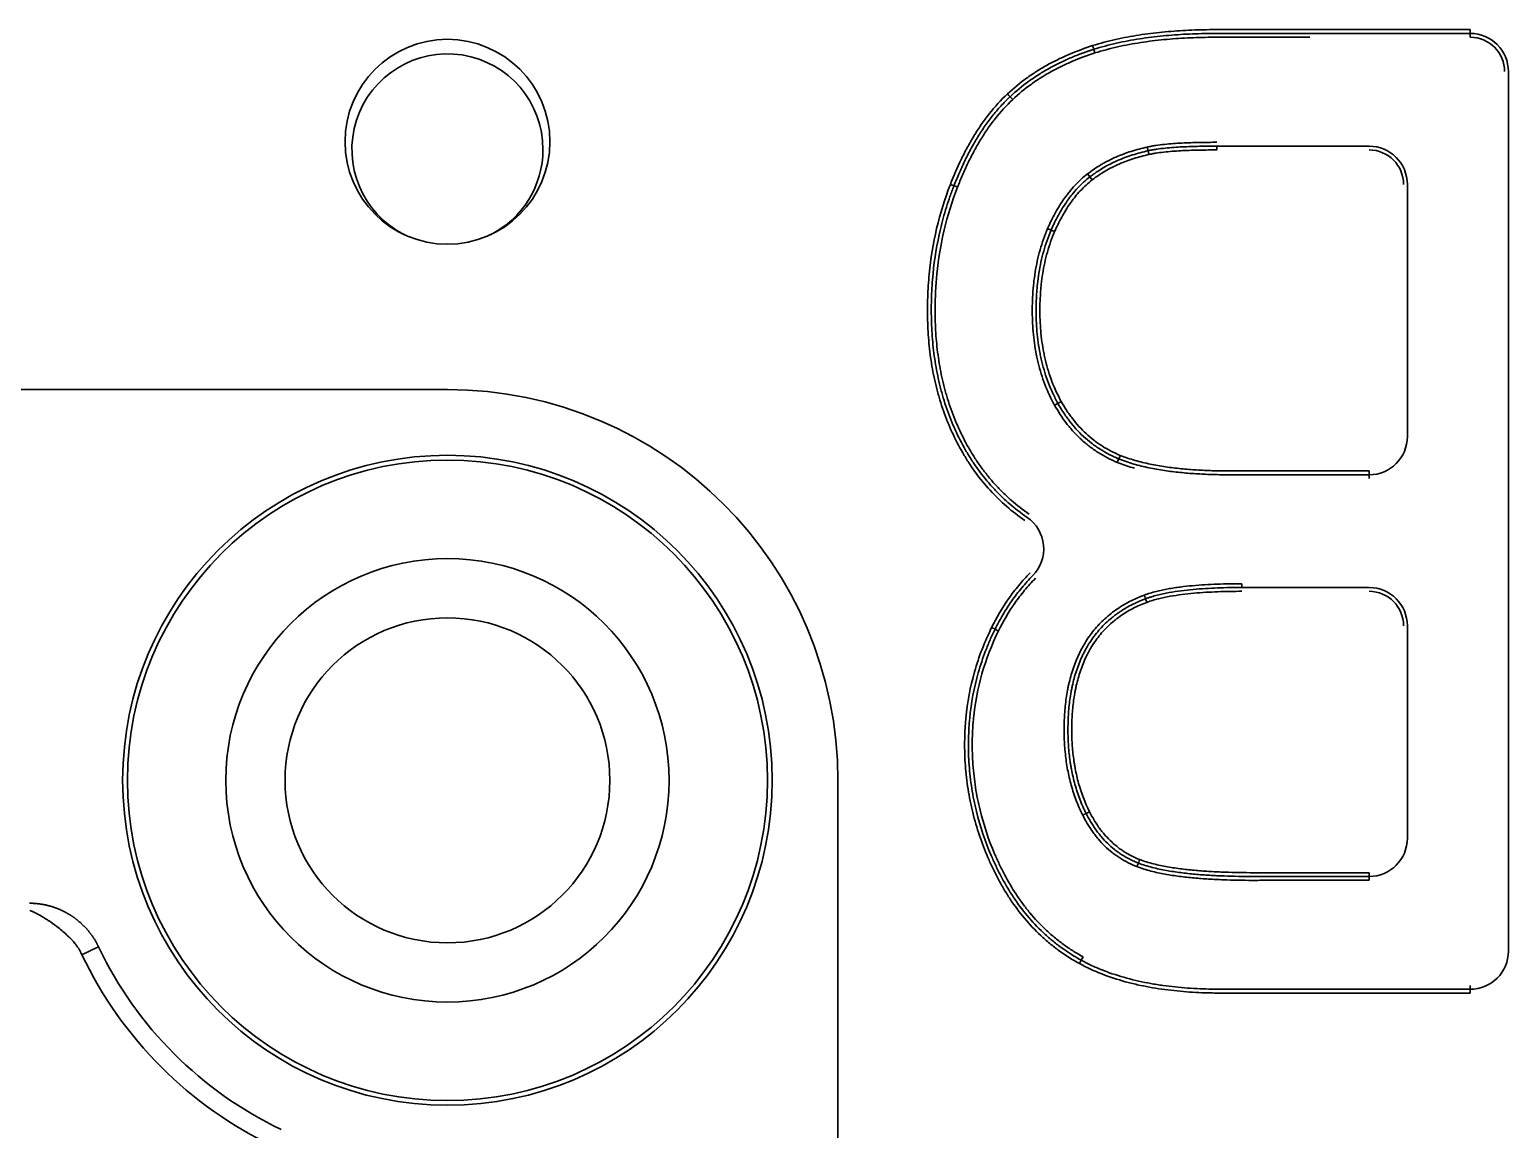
# Model space of a CAD drawing. Header units: inches. Extents: x 90 to 4161, y -506 to 3104.
# Drawn here: x 2273.96 to 2312.66, y 2315.67 to 2344.43 of the extents above; entities that cross this region are included whole.
import ezdxf

# ---------------------------------------------------------------- set-up
doc = ezdxf.new("R2010")
doc.units = ezdxf.units.IN
doc.layers.add('1', color=7, linetype='Continuous', true_color=0xffffff)

msp = doc.modelspace()

# ---------------------------------------------------------------- linework, layer by layer
at = {"layer": '1', "color": 7, "linetype": 'Continuous', "lineweight": 35}
for p, q in [((2311.656, 2344.331), (2311.656, 2344.431)), ((2311.656, 2344.231), (2311.656, 2344.331)), ((2301.835, 2343.82), (2301.804, 2343.916)), ((2312.656, 2320.331), (2312.656, 2343.331)), ((2303.249, 2341.164), (2303.227, 2341.261)), ((2305.028, 2341.283), (2305.028, 2341.383)), ((2305.028, 2341.383), (2309.011, 2341.383)), ((2301.702, 2340.577), (2301.64, 2340.656)), ((2298.146, 2340.347), (2298.053, 2340.383)), ((2301.702, 2340.577), (2301.763, 2340.498)), ((2310.011, 2340.383), (2310.011, 2333.787)), ((2300.689, 2339.189), (2300.597, 2339.229)), ((2300.689, 2339.189), (2300.78, 2339.149)), ((2284.891, 2335.015), (2270.891, 2335.015)), ((2300.868, 2334.655), (2300.955, 2334.703)), ((2302.421, 2333.111), (2302.459, 2333.203)), ((2309.011, 2332.787), (2309.011, 2332.887)), ((2309.011, 2332.687), (2309.011, 2332.787)), ((2305.682, 2329.839), (2305.682, 2329.939)), ((2305.682, 2329.839), (2309.011, 2329.839)), ((2303.16, 2329.545), (2303.195, 2329.451)), ((2299.22, 2328.745), (2299.131, 2328.789)), ((2310.011, 2328.839), (2310.011, 2323.28)), ((2295.108, 2310.797), (2295.108, 2324.797)), ((2301.605, 2323.93), (2301.694, 2323.974)), ((2302.935, 2322.538), (2302.971, 2322.631)), ((2309.011, 2322.28), (2309.011, 2322.38)), ((2309.011, 2322.18), (2309.011, 2322.28)), ((2301.525, 2320.18), (2301.477, 2320.092)), ((2301.477, 2320.092), (2301.429, 2320.004)), ((2311.656, 2319.431), (2311.656, 2319.331)), ((2311.656, 2319.231), (2311.656, 2319.331))]:
    msp.add_line(p, q, dxfattribs=at)
for centre, radius in [((2284.891, 2341.497), 2.68), ((2284.891, 2324.797), 8.5), ((2284.891, 2324.795), 8.375), ((2284.891, 2324.795), 5.8), ((2284.891, 2324.795), 4.25)]:
    msp.add_circle(centre, radius, dxfattribs=at)
for centre, radius, start, end in [((2311.656, 2343.331), 1, 0, 90), ((2311.656, 2343.331), 0.9, 0, 90), ((2284.891, 2341.297), 2.5, 0, 243.2925), ((2284.891, 2341.297), 2.5, 296.7019, 0), ((2309.011, 2340.383), 1, 0, 90), ((2309.011, 2340.383), 0.9, 0, 90), ((2284.891, 2324.797), 10.217, 0, 90), ((2309.011, 2333.787), 1, 270, 0), ((2299.494, 2330.849), 1, 315.5879, 55.5855), ((2309.011, 2328.839), 1, 0, 90), ((2309.011, 2328.839), 0.9, 0, 90), ((2309.011, 2323.28), 1, 270, 0), ((2284.891, 2324.797), 10.6, 205.5003, 244.4997), ((2284.891, 2324.797), 10.117, 205.5003, 244.4997), ((2311.656, 2320.331), 1, 270, 0)]:
    msp.add_arc(centre, radius, start, end, dxfattribs=at)
for centre, major_axis, ratio, start_param, end_param in [((2301.774, 2344.011), (0.03, -0.0954), 0.004943, 4.712389, 6.283185), ((2299.546, 2342.748), (0.0686, -0.0728), 0.005836, 0, 1.570796), ((2299.683, 2342.602), (0.0682, -0.0732), 0.005836, 1.570796, 3.141593), ((2298.239, 2340.31), (0.0931, -0.0365), 0.002154, 1.570796, 3.141593), ((2300.781, 2334.606), (-0.0872, -0.0489), 0.003959, 3.141593, 4.712389), ((2302.497, 2333.296), (-0.0377, -0.0926), 0.005423, 0, 1.570782), ((2303.125, 2329.638), (-0.0351, 0.0936), 0.002512, 3.141593, 4.712389), ((2299.31, 2328.701), (0.0897, -0.0441), 0.004362, 1.570796, 3.141593), ((2301.515, 2323.884), (-0.0892, -0.0452), 0.004078, 3.141593, 4.712389), ((2303.007, 2322.724), (-0.0364, -0.0931), 0.002929, 4.712393, 6.283185)]:
    msp.add_ellipse(centre, major_axis=major_axis, ratio=ratio, start_param=start_param, end_param=end_param, dxfattribs=at)
for points, knots in [([(2301.774, 2344.011), (2301.974, 2344.074), (2302.175, 2344.127), (2302.58, 2344.218), (2302.783, 2344.256), (2303.19, 2344.319), (2303.394, 2344.344), (2303.803, 2344.385), (2304.008, 2344.4), (2304.42, 2344.421), (2304.626, 2344.428), (2304.884, 2344.431), (2304.936, 2344.431), (2305.039, 2344.431), (2305.091, 2344.431), (2305.246, 2344.431), (2305.763, 2344.431), (2307.934, 2344.431), (2310.002, 2344.431), (2311.656, 2344.431)], [0, 0, 0, 0, 0.0625, 0.0625, 0.125, 0.125, 0.1875, 0.1875, 0.25, 0.25, 0.3125, 0.3125, 0.328125, 0.328125, 0.34375, 0.34375, 0.375, 0.5, 1, 1, 1, 1]), ([(2311.656, 2344.331), (2310.007, 2344.331), (2307.945, 2344.331), (2305.78, 2344.331), (2305.264, 2344.331), (2305.11, 2344.331), (2305.058, 2344.331), (2304.955, 2344.331), (2304.903, 2344.331), (2304.646, 2344.328), (2304.439, 2344.322), (2304.027, 2344.301), (2303.822, 2344.286), (2303.413, 2344.246), (2303.209, 2344.221), (2302.804, 2344.158), (2302.602, 2344.12), (2302.201, 2344.03), (2302.002, 2343.978), (2301.804, 2343.916)], [0, 0, 0, 0, 0.5, 0.625, 0.65625, 0.65625, 0.671875, 0.671875, 0.6875, 0.6875, 0.75, 0.75, 0.8125, 0.8125, 0.875, 0.875, 0.9375, 0.9375, 1, 1, 1, 1]), ([(2307.456, 2344.231), (2307.212, 2344.231), (2306.556, 2344.231), (2305.798, 2344.231), (2305.284, 2344.231), (2305.13, 2344.231), (2305.079, 2344.231), (2304.976, 2344.231), (2304.925, 2344.231), (2304.668, 2344.229), (2304.462, 2344.223), (2304.051, 2344.203), (2303.846, 2344.188), (2303.439, 2344.148), (2303.235, 2344.123), (2302.831, 2344.061), (2302.63, 2344.024), (2302.23, 2343.934), (2302.032, 2343.882), (2301.835, 2343.82)], [0, 0, 0, 0, 0.129346, 0.34701, 0.401426, 0.401426, 0.428634, 0.428634, 0.455842, 0.455842, 0.564673, 0.564673, 0.673505, 0.673505, 0.782337, 0.782337, 0.891168, 0.891168, 1, 1, 1, 1]), ([(2299.546, 2342.748), (2299.703, 2342.896), (2299.869, 2343.033), (2300.129, 2343.221), (2300.263, 2343.312), (2300.4, 2343.396), (2300.493, 2343.451), (2300.54, 2343.478), (2300.681, 2343.556), (2300.776, 2343.606), (2300.922, 2343.677), (2300.97, 2343.7), (2301.069, 2343.744), (2301.118, 2343.766), (2301.366, 2343.871), (2301.568, 2343.945), (2301.774, 2344.011)], [0, 0, 0, 0, 0.25, 0.25, 0.375, 0.4375, 0.4375, 0.5, 0.5, 0.625, 0.625, 0.6875, 0.6875, 0.75, 0.75, 1, 1, 1, 1]), ([(2301.804, 2343.916), (2301.779, 2343.907), (2301.754, 2343.899), (2301.704, 2343.883), (2301.628, 2343.857), (2301.454, 2343.795), (2301.306, 2343.737), (2301.16, 2343.675), (2301.111, 2343.654), (2301.015, 2343.61), (2300.871, 2343.542), (2300.73, 2343.469), (2300.591, 2343.392), (2300.545, 2343.366), (2300.454, 2343.312), (2300.319, 2343.229), (2300.013, 2343.022), (2299.769, 2342.82), (2299.614, 2342.675)], [0, 0, 0, 0, 0.03125, 0.03125, 0.0625, 0.125, 0.25, 0.25, 0.3125, 0.3125, 0.375, 0.5, 0.5, 0.5625, 0.5625, 0.625, 0.75, 1, 1, 1, 1]), ([(2301.835, 2343.82), (2301.636, 2343.757), (2301.441, 2343.685), (2301.201, 2343.584), (2301.154, 2343.563), (2301.059, 2343.52), (2300.918, 2343.454), (2300.779, 2343.382), (2300.597, 2343.281), (2300.508, 2343.228), (2300.332, 2343.117), (2300.246, 2343.059), (2299.995, 2342.877), (2299.835, 2342.745), (2299.683, 2342.602)], [0, 0, 0, 0, 0.25, 0.25, 0.3125, 0.3125, 0.375, 0.5, 0.5, 0.625, 0.625, 0.75, 0.75, 1, 1, 1, 1]), ([(2298.053, 2340.383), (2298.138, 2340.602), (2298.231, 2340.818), (2298.384, 2341.135), (2298.438, 2341.24), (2298.521, 2341.395), (2298.55, 2341.447), (2298.609, 2341.549), (2298.638, 2341.599), (2298.73, 2341.75), (2298.794, 2341.849), (2298.894, 2341.994), (2298.928, 2342.041), (2298.998, 2342.136), (2299.034, 2342.183), (2299.216, 2342.413), (2299.374, 2342.587), (2299.546, 2342.748)], [0, 0, 0, 0, 0.25, 0.25, 0.375, 0.375, 0.4375, 0.4375, 0.5, 0.5, 0.625, 0.625, 0.6875, 0.6875, 0.75, 0.75, 1, 1, 1, 1]), ([(2299.614, 2342.675), (2299.609, 2342.67), (2299.604, 2342.665), (2299.593, 2342.655), (2299.577, 2342.64), (2299.541, 2342.605), (2299.469, 2342.534), (2299.41, 2342.471), (2299.293, 2342.343), (2299.218, 2342.255), (2299.111, 2342.119), (2299.075, 2342.073), (2299.007, 2341.979), (2298.973, 2341.932), (2298.875, 2341.79), (2298.812, 2341.692), (2298.722, 2341.544), (2298.693, 2341.494), (2298.635, 2341.394), (2298.607, 2341.343), (2298.525, 2341.191), (2298.472, 2341.088), (2298.372, 2340.879), (2298.324, 2340.774), (2298.232, 2340.562), (2298.188, 2340.455), (2298.146, 2340.347)], [0, 0, 0, 0, 0.007812, 0.007812, 0.015625, 0.03125, 0.0625, 0.125, 0.125, 0.25, 0.25, 0.3125, 0.3125, 0.375, 0.375, 0.5, 0.5, 0.5625, 0.5625, 0.625, 0.625, 0.75, 0.75, 0.875, 0.875, 1, 1, 1, 1]), ([(2299.683, 2342.602), (2299.516, 2342.446), (2299.364, 2342.278), (2299.188, 2342.055), (2299.153, 2342.009), (2299.085, 2341.918), (2299.052, 2341.871), (2298.956, 2341.731), (2298.894, 2341.635), (2298.806, 2341.489), (2298.777, 2341.44), (2298.72, 2341.341), (2298.693, 2341.291), (2298.612, 2341.141), (2298.56, 2341.04), (2298.461, 2340.835), (2298.414, 2340.731), (2298.324, 2340.522), (2298.281, 2340.417), (2298.239, 2340.31)], [0, 0, 0, 0, 0.25, 0.25, 0.3125, 0.3125, 0.375, 0.375, 0.5, 0.5, 0.5625, 0.5625, 0.625, 0.625, 0.75, 0.75, 0.875, 0.875, 1, 1, 1, 1]), ([(2303.204, 2341.359), (2303.241, 2341.368), (2303.279, 2341.376), (2303.354, 2341.39), (2303.391, 2341.396), (2303.504, 2341.413), (2303.58, 2341.422), (2303.732, 2341.438), (2303.808, 2341.444), (2303.96, 2341.455), (2304.036, 2341.46), (2304.265, 2341.471), (2304.417, 2341.476), (2304.722, 2341.482), (2304.875, 2341.483), (2305.028, 2341.483)], [0, 0, 0, 0, 0.0625, 0.0625, 0.125, 0.125, 0.25, 0.25, 0.375, 0.375, 0.5, 0.5, 0.75, 0.75, 1, 1, 1, 1]), ([(2301.64, 2340.656), (2301.754, 2340.745), (2301.873, 2340.825), (2302.028, 2340.917), (2302.06, 2340.935), (2302.123, 2340.969), (2302.219, 2341.02), (2302.316, 2341.066), (2302.448, 2341.124), (2302.515, 2341.151), (2302.65, 2341.202), (2302.718, 2341.225), (2302.855, 2341.269), (2302.924, 2341.289), (2303.064, 2341.326), (2303.134, 2341.343), (2303.204, 2341.359)], [0, 0, 0, 0, 0.25, 0.25, 0.3125, 0.3125, 0.375, 0.5, 0.5, 0.625, 0.625, 0.75, 0.75, 0.875, 0.875, 1, 1, 1, 1]), ([(2301.702, 2340.577), (2301.716, 2340.588), (2301.73, 2340.599), (2301.758, 2340.62), (2301.8, 2340.651), (2301.9, 2340.722), (2301.989, 2340.778), (2302.11, 2340.849), (2302.172, 2340.883), (2302.297, 2340.947), (2302.361, 2340.976), (2302.489, 2341.033), (2302.555, 2341.059), (2302.686, 2341.108), (2302.753, 2341.131), (2302.953, 2341.195), (2303.089, 2341.231), (2303.227, 2341.261)], [0, 0, 0, 0, 0.03125, 0.03125, 0.0625, 0.125, 0.25, 0.25, 0.375, 0.375, 0.5, 0.5, 0.625, 0.625, 0.75, 0.75, 1, 1, 1, 1]), ([(2303.249, 2341.164), (2303.115, 2341.134), (2302.983, 2341.099), (2302.787, 2341.037), (2302.723, 2341.015), (2302.594, 2340.967), (2302.531, 2340.942), (2302.405, 2340.887), (2302.344, 2340.858), (2302.222, 2340.796), (2302.162, 2340.763), (2301.985, 2340.659), (2301.871, 2340.583), (2301.763, 2340.498)], [0, 0, 0, 0, 0.25, 0.25, 0.375, 0.375, 0.5, 0.5, 0.625, 0.625, 0.75, 0.75, 1, 1, 1, 1]), ([(2303.227, 2341.261), (2303.227, 2341.262), (2303.226, 2341.262), (2303.226, 2341.264), (2303.225, 2341.266), (2303.224, 2341.271), (2303.224, 2341.274), (2303.222, 2341.281), (2303.221, 2341.285), (2303.219, 2341.294), (2303.218, 2341.299), (2303.215, 2341.31), (2303.214, 2341.316), (2303.211, 2341.327), (2303.21, 2341.334), (2303.207, 2341.346), (2303.206, 2341.352), (2303.204, 2341.359)], [0, 0, 0, 0, 0.113036, 0.113036, 0.239746, 0.239746, 0.366455, 0.366455, 0.493164, 0.493164, 0.619873, 0.619873, 0.746582, 0.746582, 0.873291, 0.873291, 1, 1, 1, 1]), ([(2303.227, 2341.261), (2303.263, 2341.27), (2303.3, 2341.278), (2303.374, 2341.292), (2303.411, 2341.298), (2303.523, 2341.315), (2303.598, 2341.324), (2303.748, 2341.339), (2303.823, 2341.345), (2303.973, 2341.356), (2304.049, 2341.36), (2304.274, 2341.371), (2304.425, 2341.376), (2304.726, 2341.382), (2304.877, 2341.383), (2305.028, 2341.383)], [0, 0, 0, 0, 0.0625, 0.0625, 0.125, 0.125, 0.25, 0.25, 0.375, 0.375, 0.5, 0.5, 0.75, 0.75, 1, 1, 1, 1]), ([(2305.028, 2341.283), (2304.879, 2341.283), (2304.73, 2341.282), (2304.432, 2341.276), (2304.284, 2341.272), (2304.061, 2341.261), (2303.986, 2341.257), (2303.838, 2341.246), (2303.764, 2341.24), (2303.616, 2341.225), (2303.542, 2341.216), (2303.432, 2341.2), (2303.395, 2341.194), (2303.322, 2341.18), (2303.285, 2341.173), (2303.249, 2341.164)], [0, 0, 0, 0, 0.25, 0.25, 0.5, 0.5, 0.625, 0.625, 0.75, 0.75, 0.875, 0.875, 0.9375, 0.9375, 1, 1, 1, 1]), ([(2300.597, 2339.229), (2300.657, 2339.366), (2300.722, 2339.5), (2300.83, 2339.696), (2300.868, 2339.76), (2300.946, 2339.887), (2300.987, 2339.949), (2301.052, 2340.04), (2301.074, 2340.07), (2301.119, 2340.13), (2301.142, 2340.159), (2301.212, 2340.246), (2301.261, 2340.302), (2301.412, 2340.465), (2301.522, 2340.565), (2301.64, 2340.656)], [0, 0, 0, 0, 0.25, 0.25, 0.375, 0.375, 0.5, 0.5, 0.5625, 0.5625, 0.625, 0.625, 0.75, 0.75, 1, 1, 1, 1]), ([(2300.002, 2331.592), (2299.665, 2331.823), (2299.362, 2332.086), (2298.956, 2332.53), (2298.797, 2332.724), (2298.651, 2332.931), (2298.593, 2333.015), (2298.565, 2333.057), (2298.481, 2333.185), (2298.428, 2333.272), (2298.174, 2333.71), (2298.006, 2334.076), (2297.839, 2334.552), (2297.792, 2334.696), (2297.749, 2334.842), (2297.722, 2334.94), (2297.709, 2334.99), (2297.646, 2335.236), (2297.604, 2335.433), (2297.537, 2335.83), (2297.511, 2336.029), (2297.473, 2336.428), (2297.461, 2336.628), (2297.453, 2336.929), (2297.452, 2337.029), (2297.453, 2337.23), (2297.457, 2337.432), (2297.467, 2337.633), (2297.48, 2337.836), (2297.488, 2337.937), (2297.537, 2338.441), (2297.601, 2338.838), (2297.785, 2339.62), (2297.904, 2340.005), (2298.053, 2340.383)], [0, 0, 0, 0, 0.125, 0.125, 0.1875, 0.203125, 0.203125, 0.21875, 0.21875, 0.25, 0.25, 0.375, 0.375, 0.40625, 0.421875, 0.421875, 0.4375, 0.4375, 0.5, 0.5, 0.5625, 0.5625, 0.625, 0.625, 0.65625, 0.65625, 0.6875, 0.71875, 0.71875, 0.75, 0.75, 0.875, 0.875, 1, 1, 1, 1]), ([(2298.146, 2340.347), (2298.145, 2340.344), (2298.144, 2340.341), (2298.141, 2340.335), (2298.138, 2340.326), (2298.13, 2340.306), (2298.114, 2340.265), (2298.084, 2340.184), (2298.024, 2340.02), (2297.915, 2339.69), (2297.837, 2339.404), (2297.701, 2338.826), (2297.637, 2338.436), (2297.589, 2337.94), (2297.58, 2337.84), (2297.567, 2337.641), (2297.557, 2337.443), (2297.553, 2337.245), (2297.552, 2337.047), (2297.553, 2336.948), (2297.56, 2336.652), (2297.571, 2336.455), (2297.607, 2336.062), (2297.632, 2335.867), (2297.698, 2335.476), (2297.738, 2335.282), (2297.799, 2335.039), (2297.812, 2334.991), (2297.838, 2334.894), (2297.88, 2334.75), (2298.048, 2334.229), (2298.252, 2333.778), (2298.5, 2333.346), (2298.552, 2333.261), (2298.633, 2333.134), (2298.661, 2333.092), (2298.718, 2333.01), (2298.747, 2332.968), (2298.894, 2332.765), (2299.019, 2332.61), (2299.221, 2332.388), (2299.291, 2332.316), (2299.398, 2332.21), (2299.435, 2332.176), (2299.509, 2332.108), (2299.695, 2331.941), (2299.893, 2331.788), (2300.059, 2331.674)], [0, 0, 0, 0, 0.000977, 0.000977, 0.001953, 0.003906, 0.007812, 0.015625, 0.03125, 0.0625, 0.125, 0.125, 0.25, 0.25, 0.28125, 0.28125, 0.3125, 0.34375, 0.34375, 0.375, 0.375, 0.4375, 0.4375, 0.5, 0.5, 0.5625, 0.5625, 0.578125, 0.578125, 0.59375, 0.625, 0.75, 0.75, 0.78125, 0.78125, 0.796875, 0.796875, 0.8125, 0.8125, 0.875, 0.875, 0.90625, 0.90625, 0.921875, 0.921875, 0.9375, 1, 1, 1, 1]), ([(2298.239, 2340.31), (2298.095, 2339.944), (2297.979, 2339.57), (2297.8, 2338.812), (2297.737, 2338.427), (2297.694, 2337.987), (2297.689, 2337.939), (2297.681, 2337.841), (2297.678, 2337.791), (2297.668, 2337.644), (2297.658, 2337.448), (2297.651, 2337.155), (2297.653, 2336.96), (2297.66, 2336.668), (2297.67, 2336.474), (2297.705, 2336.087), (2297.73, 2335.894), (2297.793, 2335.509), (2297.832, 2335.318), (2297.892, 2335.079), (2297.904, 2335.031), (2297.93, 2334.936), (2297.944, 2334.888), (2297.986, 2334.747), (2298.136, 2334.278), (2298.337, 2333.833), (2298.58, 2333.407), (2298.631, 2333.323), (2298.711, 2333.198), (2298.738, 2333.157), (2298.794, 2333.075), (2298.822, 2333.035), (2298.88, 2332.954), (2298.91, 2332.915), (2298.969, 2332.836), (2299.061, 2332.719), (2299.221, 2332.532), (2299.358, 2332.39), (2299.464, 2332.286), (2299.5, 2332.252), (2299.573, 2332.185), (2299.757, 2332.02), (2299.952, 2331.869), (2300.115, 2331.757)], [0, 0, 0, 0, 0.125, 0.125, 0.25, 0.25, 0.265625, 0.265625, 0.28125, 0.28125, 0.3125, 0.34375, 0.375, 0.375, 0.4375, 0.4375, 0.5, 0.5, 0.5625, 0.5625, 0.578125, 0.578125, 0.59375, 0.59375, 0.625, 0.75, 0.75, 0.78125, 0.78125, 0.796875, 0.796875, 0.8125, 0.8125, 0.828125, 0.828125, 0.84375, 0.875, 0.90625, 0.90625, 0.921875, 0.921875, 0.9375, 1, 1, 1, 1]), ([(2300.689, 2339.189), (2300.703, 2339.222), (2300.718, 2339.255), (2300.749, 2339.321), (2300.795, 2339.419), (2300.845, 2339.516), (2300.915, 2339.643), (2300.952, 2339.706), (2301.028, 2339.829), (2301.068, 2339.889), (2301.13, 2339.978), (2301.151, 2340.007), (2301.195, 2340.065), (2301.217, 2340.094), (2301.286, 2340.178), (2301.333, 2340.233), (2301.48, 2340.391), (2301.586, 2340.489), (2301.702, 2340.577)], [0, 0, 0, 0, 0.0625, 0.0625, 0.125, 0.25, 0.25, 0.375, 0.375, 0.5, 0.5, 0.5625, 0.5625, 0.625, 0.625, 0.75, 0.75, 1, 1, 1, 1]), ([(2301.763, 2340.498), (2301.651, 2340.412), (2301.548, 2340.317), (2301.405, 2340.164), (2301.359, 2340.111), (2301.293, 2340.028), (2301.271, 2340), (2301.229, 2339.944), (2301.167, 2339.859), (2301.109, 2339.771), (2301.035, 2339.651), (2301, 2339.59), (2300.898, 2339.405), (2300.837, 2339.278), (2300.78, 2339.149)], [0, 0, 0, 0, 0.25, 0.25, 0.375, 0.375, 0.4375, 0.4375, 0.5, 0.625, 0.625, 0.75, 0.75, 1, 1, 1, 1]), ([(2300.78, 2334.606), (2300.682, 2334.781), (2300.598, 2334.962), (2300.455, 2335.333), (2300.396, 2335.524), (2300.301, 2335.914), (2300.266, 2336.11), (2300.217, 2336.503), (2300.203, 2336.7), (2300.195, 2336.997), (2300.194, 2337.096), (2300.197, 2337.295), (2300.201, 2337.394), (2300.21, 2337.543), (2300.213, 2337.593), (2300.222, 2337.693), (2300.236, 2337.842), (2300.256, 2337.99), (2300.303, 2338.283), (2300.345, 2338.476), (2300.453, 2338.857), (2300.518, 2339.045), (2300.597, 2339.229)], [0, 0, 0, 0, 0.125, 0.125, 0.25, 0.25, 0.375, 0.375, 0.5, 0.5, 0.5625, 0.5625, 0.625, 0.625, 0.65625, 0.65625, 0.6875, 0.75, 0.75, 0.875, 0.875, 1, 1, 1, 1]), ([(2300.868, 2334.655), (2300.866, 2334.657), (2300.865, 2334.66), (2300.862, 2334.666), (2300.857, 2334.674), (2300.847, 2334.692), (2300.827, 2334.73), (2300.787, 2334.806), (2300.711, 2334.96), (2300.654, 2335.094), (2300.549, 2335.366), (2300.492, 2335.553), (2300.434, 2335.791), (2300.423, 2335.839), (2300.403, 2335.935), (2300.375, 2336.078), (2300.353, 2336.223), (2300.317, 2336.512), (2300.303, 2336.705), (2300.295, 2336.995), (2300.294, 2337.092), (2300.297, 2337.286), (2300.301, 2337.383), (2300.309, 2337.529), (2300.313, 2337.578), (2300.321, 2337.676), (2300.325, 2337.724), (2300.341, 2337.87), (2300.354, 2337.968), (2300.4, 2338.257), (2300.441, 2338.448), (2300.52, 2338.73), (2300.55, 2338.823), (2300.615, 2339.008), (2300.65, 2339.099), (2300.689, 2339.189)], [0, 0, 0, 0, 0.001953, 0.001953, 0.003906, 0.007812, 0.015625, 0.03125, 0.0625, 0.125, 0.125, 0.25, 0.25, 0.28125, 0.28125, 0.3125, 0.375, 0.375, 0.5, 0.5, 0.5625, 0.5625, 0.625, 0.625, 0.65625, 0.65625, 0.6875, 0.6875, 0.75, 0.75, 0.875, 0.875, 0.9375, 0.9375, 1, 1, 1, 1]), ([(2300.78, 2339.149), (2300.704, 2338.972), (2300.642, 2338.791), (2300.539, 2338.425), (2300.498, 2338.239), (2300.453, 2337.956), (2300.441, 2337.861), (2300.425, 2337.718), (2300.421, 2337.67), (2300.413, 2337.574), (2300.402, 2337.431), (2300.397, 2337.288), (2300.394, 2337.097), (2300.395, 2337.002), (2300.402, 2336.717), (2300.416, 2336.527), (2300.451, 2336.243), (2300.465, 2336.149), (2300.491, 2336.007), (2300.5, 2335.96), (2300.519, 2335.866), (2300.53, 2335.819), (2300.586, 2335.585), (2300.643, 2335.402), (2300.78, 2335.046), (2300.861, 2334.872), (2300.955, 2334.703)], [0, 0, 0, 0, 0.125, 0.125, 0.25, 0.25, 0.3125, 0.3125, 0.34375, 0.34375, 0.375, 0.4375, 0.4375, 0.5, 0.5, 0.625, 0.625, 0.6875, 0.6875, 0.71875, 0.71875, 0.75, 0.75, 0.875, 0.875, 1, 1, 1, 1]), ([(2302.421, 2333.111), (2302.246, 2333.183), (2302.077, 2333.27), (2301.877, 2333.397), (2301.838, 2333.423), (2301.76, 2333.477), (2301.646, 2333.561), (2301.468, 2333.712), (2301.303, 2333.878), (2301.21, 2333.985), (2301.149, 2334.057), (2301.12, 2334.094), (2300.975, 2334.282), (2300.873, 2334.441), (2300.78, 2334.606)], [0, 0, 0, 0, 0.25, 0.25, 0.3125, 0.3125, 0.375, 0.5, 0.625, 0.6875, 0.6875, 0.75, 0.75, 1, 1, 1, 1]), ([(2302.459, 2333.203), (2302.449, 2333.207), (2302.438, 2333.212), (2302.417, 2333.221), (2302.385, 2333.235), (2302.312, 2333.268), (2302.168, 2333.338), (2302.048, 2333.406), (2301.932, 2333.48), (2301.894, 2333.506), (2301.818, 2333.558), (2301.708, 2333.64), (2301.465, 2333.845), (2301.281, 2334.048), (2301.141, 2334.23), (2301.114, 2334.267), (2301.061, 2334.342), (2301.035, 2334.38), (2300.96, 2334.496), (2300.913, 2334.574), (2300.868, 2334.655)], [0, 0, 0, 0, 0.015625, 0.015625, 0.03125, 0.0625, 0.125, 0.25, 0.25, 0.3125, 0.3125, 0.375, 0.5, 0.75, 0.75, 0.8125, 0.8125, 0.875, 0.875, 1, 1, 1, 1]), ([(2300.955, 2334.703), (2300.999, 2334.625), (2301.044, 2334.549), (2301.117, 2334.437), (2301.142, 2334.4), (2301.194, 2334.328), (2301.22, 2334.292), (2301.356, 2334.115), (2301.474, 2333.984), (2301.668, 2333.805), (2301.769, 2333.719), (2301.876, 2333.64), (2301.949, 2333.589), (2301.986, 2333.564), (2302.174, 2333.445), (2302.332, 2333.364), (2302.497, 2333.295)], [0, 0, 0, 0, 0.125, 0.125, 0.1875, 0.1875, 0.25, 0.25, 0.5, 0.5, 0.625, 0.6875, 0.6875, 0.75, 0.75, 1, 1, 1, 1]), ([(2302.497, 2333.295), (2302.562, 2333.269), (2302.626, 2333.245), (2302.756, 2333.201), (2302.821, 2333.181), (2303.018, 2333.124), (2303.15, 2333.093), (2303.416, 2333.038), (2303.55, 2333.015), (2303.819, 2332.975), (2303.954, 2332.959), (2304.225, 2332.932), (2304.361, 2332.922), (2304.634, 2332.905), (2304.77, 2332.899), (2305.044, 2332.89), (2305.181, 2332.888), (2305.352, 2332.887), (2305.386, 2332.887), (2305.454, 2332.887), (2305.557, 2332.887), (2306.754, 2332.887), (2307.917, 2332.887), (2309.011, 2332.887)], [0, 0, 0, 0, 0.03125, 0.03125, 0.0625, 0.0625, 0.125, 0.125, 0.1875, 0.1875, 0.25, 0.25, 0.3125, 0.3125, 0.375, 0.375, 0.4375, 0.4375, 0.453125, 0.453125, 0.46875, 0.5, 1, 1, 1, 1]), ([(2302.869, 2332.959), (2302.85, 2332.964), (2302.832, 2332.97), (2302.68, 2333.014), (2302.55, 2333.058), (2302.421, 2333.111)], [0, 0, 0, 0, 0.122999, 0.122999, 1, 1, 1, 1]), ([(2309.011, 2332.787), (2307.911, 2332.787), (2306.743, 2332.787), (2305.574, 2332.787), (2305.437, 2332.787), (2305.368, 2332.787), (2305.162, 2332.788), (2305.025, 2332.791), (2304.75, 2332.799), (2304.612, 2332.806), (2304.338, 2332.823), (2304.201, 2332.834), (2303.928, 2332.862), (2303.792, 2332.878), (2303.588, 2332.908), (2303.52, 2332.919), (2303.384, 2332.943), (2303.317, 2332.956), (2303.115, 2332.998), (2302.981, 2333.031), (2302.717, 2333.107), (2302.587, 2333.151), (2302.459, 2333.203)], [0, 0, 0, 0, 0.5, 0.53125, 0.53125, 0.5625, 0.5625, 0.625, 0.625, 0.6875, 0.6875, 0.75, 0.75, 0.8125, 0.8125, 0.84375, 0.84375, 0.875, 0.875, 0.9375, 0.9375, 1, 1, 1, 1]), ([(2299.131, 2328.789), (2299.259, 2329.053), (2299.407, 2329.305), (2299.66, 2329.665), (2299.749, 2329.781), (2299.936, 2330.006), (2300.034, 2330.115), (2300.136, 2330.219)], [0, 0, 0, 0, 0.5, 0.5, 0.75, 0.75, 1, 1, 1, 1]), ([(2300.208, 2330.149), (2300.107, 2330.047), (2300.011, 2329.94), (2299.828, 2329.72), (2299.74, 2329.606), (2299.575, 2329.37), (2299.497, 2329.249), (2299.351, 2329.001), (2299.283, 2328.875), (2299.22, 2328.745)], [0, 0, 0, 0, 0.25, 0.25, 0.5, 0.5, 0.75, 0.75, 1, 1, 1, 1]), ([(2300.279, 2330.079), (2300.18, 2329.979), (2300.086, 2329.874), (2299.906, 2329.657), (2299.82, 2329.546), (2299.576, 2329.199), (2299.434, 2328.956), (2299.31, 2328.702)], [0, 0, 0, 0, 0.25, 0.25, 0.5, 0.5, 1, 1, 1, 1]), ([(2303.125, 2329.639), (2303.176, 2329.658), (2303.227, 2329.675), (2303.33, 2329.706), (2303.382, 2329.721), (2303.538, 2329.761), (2303.643, 2329.783), (2303.802, 2329.812), (2303.855, 2329.821), (2303.962, 2329.837), (2304.015, 2329.845), (2304.176, 2329.866), (2304.283, 2329.877), (2304.497, 2329.897), (2304.605, 2329.905), (2304.82, 2329.918), (2304.928, 2329.923), (2305.251, 2329.936), (2305.467, 2329.939), (2305.682, 2329.939)], [0, 0, 0, 0, 0.0625, 0.0625, 0.125, 0.125, 0.25, 0.25, 0.3125, 0.3125, 0.375, 0.375, 0.5, 0.5, 0.625, 0.625, 0.75, 0.75, 1, 1, 1, 1]), ([(2303.16, 2329.545), (2303.163, 2329.546), (2303.166, 2329.547), (2303.173, 2329.549), (2303.182, 2329.553), (2303.204, 2329.561), (2303.248, 2329.576), (2303.286, 2329.588), (2303.362, 2329.612), (2303.413, 2329.626), (2303.567, 2329.665), (2303.671, 2329.687), (2303.88, 2329.724), (2303.985, 2329.74), (2304.196, 2329.767), (2304.302, 2329.779), (2304.514, 2329.798), (2304.62, 2329.806), (2304.832, 2329.819), (2304.938, 2329.824), (2305.257, 2329.836), (2305.47, 2329.839), (2305.682, 2329.839)], [0, 0, 0, 0, 0.003906, 0.003906, 0.007812, 0.015625, 0.03125, 0.0625, 0.0625, 0.125, 0.125, 0.25, 0.25, 0.375, 0.375, 0.5, 0.5, 0.625, 0.625, 0.75, 0.75, 1, 1, 1, 1]), ([(2301.515, 2323.885), (2301.452, 2324.011), (2301.395, 2324.139), (2301.295, 2324.399), (2301.252, 2324.531), (2301.178, 2324.8), (2301.146, 2324.936), (2301.108, 2325.143), (2301.096, 2325.212), (2301.077, 2325.351), (2301.068, 2325.42), (2301.046, 2325.628), (2301.037, 2325.767), (2301.03, 2325.975), (2301.029, 2326.044), (2301.029, 2326.183), (2301.03, 2326.252), (2301.036, 2326.46), (2301.045, 2326.599), (2301.073, 2326.876), (2301.093, 2327.014), (2301.125, 2327.187), (2301.132, 2327.221), (2301.146, 2327.29), (2301.169, 2327.393), (2301.196, 2327.494), (2301.255, 2327.695), (2301.301, 2327.827), (2301.382, 2328.02), (2301.411, 2328.084), (2301.458, 2328.178), (2301.474, 2328.21), (2301.507, 2328.272), (2301.524, 2328.303), (2301.612, 2328.455), (2301.69, 2328.57), (2301.861, 2328.788), (2301.955, 2328.891), (2302.107, 2329.035), (2302.16, 2329.081), (2302.269, 2329.17), (2302.326, 2329.213), (2302.497, 2329.333), (2302.617, 2329.405), (2302.865, 2329.533), (2302.993, 2329.589), (2303.125, 2329.639)], [0, 0, 0, 0, 0.0625, 0.0625, 0.125, 0.125, 0.1875, 0.1875, 0.21875, 0.21875, 0.25, 0.25, 0.3125, 0.3125, 0.34375, 0.34375, 0.375, 0.375, 0.4375, 0.4375, 0.5, 0.5, 0.515625, 0.515625, 0.53125, 0.5625, 0.5625, 0.625, 0.625, 0.65625, 0.65625, 0.671875, 0.671875, 0.6875, 0.6875, 0.75, 0.75, 0.8125, 0.8125, 0.84375, 0.84375, 0.875, 0.875, 0.9375, 0.9375, 1, 1, 1, 1]), ([(2301.605, 2323.93), (2301.604, 2323.931), (2301.603, 2323.933), (2301.601, 2323.937), (2301.598, 2323.943), (2301.591, 2323.956), (2301.578, 2323.983), (2301.552, 2324.037), (2301.502, 2324.146), (2301.463, 2324.24), (2301.39, 2324.43), (2301.348, 2324.559), (2301.276, 2324.82), (2301.245, 2324.952), (2301.214, 2325.12), (2301.208, 2325.154), (2301.197, 2325.221), (2301.191, 2325.255), (2301.177, 2325.356), (2301.168, 2325.424), (2301.147, 2325.627), (2301.137, 2325.762), (2301.13, 2325.965), (2301.129, 2326.033), (2301.129, 2326.168), (2301.13, 2326.235), (2301.135, 2326.437), (2301.143, 2326.572), (2301.17, 2326.842), (2301.188, 2326.976), (2301.219, 2327.144), (2301.225, 2327.178), (2301.239, 2327.245), (2301.246, 2327.279), (2301.269, 2327.379), (2301.286, 2327.445), (2301.342, 2327.641), (2301.387, 2327.77), (2301.464, 2327.959), (2301.492, 2328.021), (2301.537, 2328.113), (2301.552, 2328.144), (2301.584, 2328.204), (2301.601, 2328.235), (2301.652, 2328.324), (2301.687, 2328.382), (2301.763, 2328.496), (2301.802, 2328.551), (2301.927, 2328.711), (2302.017, 2328.811), (2302.165, 2328.952), (2302.216, 2328.997), (2302.295, 2329.063), (2302.322, 2329.084), (2302.377, 2329.126), (2302.405, 2329.146), (2302.461, 2329.186), (2302.49, 2329.205), (2302.547, 2329.243), (2302.634, 2329.297), (2302.724, 2329.348), (2302.906, 2329.442), (2303.031, 2329.497), (2303.16, 2329.545)], [0, 0, 0, 0, 0.000977, 0.000977, 0.001953, 0.003906, 0.007813, 0.015625, 0.03125, 0.0625, 0.0625, 0.125, 0.125, 0.1875, 0.1875, 0.203125, 0.203125, 0.21875, 0.21875, 0.25, 0.25, 0.3125, 0.3125, 0.34375, 0.34375, 0.375, 0.375, 0.4375, 0.4375, 0.5, 0.5, 0.515625, 0.515625, 0.53125, 0.53125, 0.5625, 0.5625, 0.625, 0.625, 0.65625, 0.65625, 0.671875, 0.671875, 0.6875, 0.6875, 0.71875, 0.71875, 0.75, 0.75, 0.8125, 0.8125, 0.84375, 0.84375, 0.859375, 0.859375, 0.875, 0.875, 0.890625, 0.890625, 0.90625, 0.9375, 0.9375, 1, 1, 1, 1]), ([(2303.195, 2329.451), (2303.069, 2329.404), (2302.947, 2329.351), (2302.712, 2329.229), (2302.598, 2329.16), (2302.462, 2329.064), (2302.436, 2329.044), (2302.382, 2329.004), (2302.356, 2328.983), (2302.278, 2328.919), (2302.129, 2328.786), (2301.997, 2328.639), (2301.876, 2328.483), (2301.838, 2328.429), (2301.765, 2328.318), (2301.73, 2328.261), (2301.681, 2328.174), (2301.665, 2328.144), (2301.634, 2328.085), (2301.59, 2327.995), (2301.549, 2327.904), (2301.475, 2327.72), (2301.432, 2327.594), (2301.379, 2327.402), (2301.362, 2327.337), (2301.34, 2327.24), (2301.333, 2327.207), (2301.32, 2327.141), (2301.314, 2327.109), (2301.285, 2326.945), (2301.267, 2326.814), (2301.242, 2326.551), (2301.235, 2326.419), (2301.229, 2326.222), (2301.229, 2326.156), (2301.229, 2326.025), (2301.23, 2325.959), (2301.238, 2325.761), (2301.247, 2325.629), (2301.268, 2325.431), (2301.276, 2325.365), (2301.291, 2325.266), (2301.296, 2325.233), (2301.307, 2325.168), (2301.336, 2325.004), (2301.373, 2324.843), (2301.48, 2324.461), (2301.573, 2324.213), (2301.694, 2323.974)], [0, 0, 0, 0, 0.0625, 0.0625, 0.125, 0.125, 0.140625, 0.140625, 0.15625, 0.15625, 0.1875, 0.25, 0.25, 0.28125, 0.28125, 0.3125, 0.3125, 0.328125, 0.328125, 0.34375, 0.375, 0.375, 0.4375, 0.4375, 0.46875, 0.46875, 0.484375, 0.484375, 0.5, 0.5, 0.5625, 0.5625, 0.625, 0.625, 0.65625, 0.65625, 0.6875, 0.6875, 0.75, 0.75, 0.78125, 0.78125, 0.796875, 0.796875, 0.8125, 0.875, 0.875, 1, 1, 1, 1]), ([(2305.682, 2329.739), (2305.473, 2329.739), (2305.263, 2329.736), (2304.949, 2329.724), (2304.844, 2329.719), (2304.635, 2329.707), (2304.53, 2329.699), (2304.321, 2329.68), (2304.217, 2329.669), (2304.009, 2329.642), (2303.905, 2329.627), (2303.699, 2329.59), (2303.597, 2329.569), (2303.445, 2329.531), (2303.394, 2329.517), (2303.294, 2329.486), (2303.244, 2329.47), (2303.195, 2329.451)], [0, 0, 0, 0, 0.25, 0.25, 0.375, 0.375, 0.5, 0.5, 0.625, 0.625, 0.75, 0.75, 0.875, 0.875, 0.9375, 0.9375, 1, 1, 1, 1]), ([(2301.429, 2320.004), (2301.245, 2320.105), (2301.068, 2320.216), (2300.857, 2320.369), (2300.815, 2320.401), (2300.732, 2320.465), (2300.691, 2320.497), (2300.57, 2320.597), (2300.492, 2320.666), (2300.265, 2320.878), (2300.124, 2321.029), (2299.858, 2321.346), (2299.735, 2321.512), (2299.59, 2321.729), (2299.562, 2321.773), (2299.506, 2321.861), (2299.425, 2321.995), (2299.349, 2322.13), (2299.252, 2322.313), (2299.206, 2322.405), (2299.117, 2322.591), (2299.074, 2322.685), (2298.871, 2323.158), (2298.738, 2323.548), (2298.626, 2324.003), (2298.614, 2324.054), (2298.591, 2324.156), (2298.558, 2324.309), (2298.494, 2324.666), (2298.459, 2324.974), (2298.429, 2325.385), (2298.423, 2325.591), (2298.426, 2325.902), (2298.431, 2326.057), (2298.44, 2326.213), (2298.448, 2326.317), (2298.452, 2326.369), (2298.497, 2326.836), (2298.649, 2327.645), (2298.946, 2328.414), (2299.131, 2328.789)], [0, 0, 0, 0, 0.0625, 0.0625, 0.078125, 0.078125, 0.09375, 0.09375, 0.125, 0.125, 0.1875, 0.1875, 0.25, 0.25, 0.265625, 0.265625, 0.28125, 0.3125, 0.3125, 0.34375, 0.34375, 0.375, 0.375, 0.5, 0.5, 0.515625, 0.515625, 0.53125, 0.5625, 0.625, 0.625, 0.6875, 0.6875, 0.71875, 0.734375, 0.734375, 0.75, 0.75, 0.875, 1, 1, 1, 1]), ([(2299.22, 2328.745), (2299.219, 2328.743), (2299.218, 2328.74), (2299.215, 2328.734), (2299.211, 2328.725), (2299.201, 2328.705), (2299.181, 2328.665), (2299.143, 2328.583), (2299.069, 2328.421), (2298.934, 2328.091), (2298.838, 2327.804), (2298.672, 2327.221), (2298.597, 2326.822), (2298.552, 2326.363), (2298.548, 2326.312), (2298.54, 2326.209), (2298.531, 2326.056), (2298.526, 2325.903), (2298.523, 2325.597), (2298.529, 2325.394), (2298.558, 2324.989), (2298.581, 2324.787), (2298.628, 2324.485), (2298.655, 2324.334), (2298.687, 2324.184), (2298.709, 2324.084), (2298.721, 2324.034), (2298.831, 2323.586), (2298.962, 2323.201), (2299.161, 2322.735), (2299.203, 2322.643), (2299.291, 2322.459), (2299.336, 2322.368), (2299.431, 2322.188), (2299.481, 2322.099), (2299.559, 2321.967), (2299.585, 2321.923), (2299.64, 2321.836), (2299.668, 2321.793), (2299.81, 2321.579), (2299.931, 2321.415), (2300.192, 2321.103), (2300.331, 2320.954), (2300.554, 2320.745), (2300.631, 2320.677), (2300.75, 2320.579), (2300.79, 2320.546), (2300.872, 2320.483), (2300.913, 2320.452), (2301.122, 2320.301), (2301.296, 2320.191), (2301.477, 2320.092)], [0, 0, 0, 0, 0.000977, 0.000977, 0.001953, 0.003906, 0.007813, 0.015625, 0.03125, 0.0625, 0.125, 0.125, 0.25, 0.25, 0.265625, 0.265625, 0.28125, 0.3125, 0.3125, 0.375, 0.375, 0.4375, 0.4375, 0.46875, 0.484375, 0.484375, 0.5, 0.5, 0.625, 0.625, 0.65625, 0.65625, 0.6875, 0.6875, 0.71875, 0.71875, 0.734375, 0.734375, 0.75, 0.75, 0.8125, 0.8125, 0.875, 0.875, 0.90625, 0.90625, 0.921875, 0.921875, 0.9375, 0.9375, 1, 1, 1, 1]), ([(2299.31, 2328.702), (2299.132, 2328.338), (2298.988, 2327.966), (2298.77, 2327.202), (2298.696, 2326.81), (2298.652, 2326.359), (2298.648, 2326.308), (2298.64, 2326.207), (2298.637, 2326.157), (2298.629, 2326.006), (2298.626, 2325.905), (2298.623, 2325.604), (2298.629, 2325.404), (2298.657, 2325.005), (2298.691, 2324.707), (2298.743, 2324.41), (2298.783, 2324.213), (2298.805, 2324.114), (2298.924, 2323.623), (2299.053, 2323.244), (2299.249, 2322.785), (2299.29, 2322.694), (2299.375, 2322.513), (2299.42, 2322.424), (2299.56, 2322.158), (2299.661, 2321.985), (2299.829, 2321.731), (2299.887, 2321.648), (2300.007, 2321.486), (2300.069, 2321.407), (2300.261, 2321.176), (2300.398, 2321.029), (2300.617, 2320.823), (2300.73, 2320.723), (2300.848, 2320.628), (2300.928, 2320.565), (2300.969, 2320.535), (2301.092, 2320.445), (2301.176, 2320.388), (2301.348, 2320.28), (2301.435, 2320.229), (2301.525, 2320.18)], [0, 0, 0, 0, 0.125, 0.125, 0.25, 0.25, 0.265625, 0.265625, 0.28125, 0.28125, 0.3125, 0.3125, 0.375, 0.375, 0.4375, 0.46875, 0.46875, 0.5, 0.5, 0.625, 0.625, 0.65625, 0.65625, 0.6875, 0.6875, 0.75, 0.75, 0.78125, 0.78125, 0.8125, 0.8125, 0.875, 0.875, 0.90625, 0.921875, 0.921875, 0.9375, 0.9375, 0.96875, 0.96875, 1, 1, 1, 1]), ([(2302.935, 2322.538), (2302.778, 2322.599), (2302.629, 2322.674), (2302.452, 2322.787), (2302.417, 2322.811), (2302.349, 2322.859), (2302.249, 2322.935), (2302.094, 2323.072), (2301.981, 2323.193), (2301.899, 2323.288), (2301.873, 2323.321), (2301.822, 2323.387), (2301.797, 2323.42), (2301.675, 2323.591), (2301.59, 2323.735), (2301.515, 2323.885)], [0, 0, 0, 0, 0.25, 0.25, 0.3125, 0.3125, 0.375, 0.5, 0.625, 0.625, 0.6875, 0.6875, 0.75, 0.75, 1, 1, 1, 1]), ([(2302.971, 2322.631), (2302.966, 2322.633), (2302.961, 2322.635), (2302.952, 2322.639), (2302.938, 2322.644), (2302.905, 2322.658), (2302.84, 2322.686), (2302.713, 2322.746), (2302.591, 2322.816), (2302.507, 2322.871), (2302.474, 2322.894), (2302.457, 2322.905), (2302.408, 2322.941), (2302.311, 2323.013), (2302.162, 2323.146), (2302.053, 2323.262), (2301.975, 2323.354), (2301.949, 2323.385), (2301.9, 2323.449), (2301.876, 2323.481), (2301.806, 2323.58), (2301.762, 2323.648), (2301.679, 2323.786), (2301.641, 2323.857), (2301.605, 2323.93)], [0, 0, 0, 0, 0.007813, 0.007813, 0.015625, 0.03125, 0.0625, 0.125, 0.25, 0.28125, 0.28125, 0.3125, 0.3125, 0.375, 0.5, 0.625, 0.625, 0.6875, 0.6875, 0.75, 0.75, 0.875, 0.875, 1, 1, 1, 1]), ([(2301.694, 2323.974), (2301.764, 2323.835), (2301.842, 2323.702), (2301.954, 2323.543), (2301.978, 2323.512), (2302.025, 2323.451), (2302.098, 2323.361), (2302.229, 2323.22), (2302.344, 2323.118), (2302.434, 2323.046), (2302.465, 2323.022), (2302.513, 2322.988), (2302.528, 2322.977), (2302.561, 2322.955), (2302.706, 2322.859), (2302.862, 2322.781), (2303.007, 2322.725)], [0, 0, 0, 0, 0.25, 0.25, 0.3125, 0.3125, 0.375, 0.5, 0.625, 0.625, 0.6875, 0.6875, 0.71875, 0.71875, 0.75, 1, 1, 1, 1]), ([(2309.011, 2322.18), (2308.502, 2322.18), (2307.738, 2322.18), (2306.847, 2322.18), (2306.401, 2322.18), (2306.21, 2322.18), (2306.083, 2322.18), (2306.019, 2322.179), (2305.701, 2322.18), (2305.446, 2322.185), (2305.065, 2322.199), (2304.937, 2322.205), (2304.683, 2322.221), (2304.556, 2322.231), (2304.302, 2322.254), (2304.176, 2322.267), (2303.986, 2322.292), (2303.923, 2322.301), (2303.797, 2322.32), (2303.734, 2322.33), (2303.546, 2322.364), (2303.422, 2322.391), (2303.237, 2322.438), (2303.176, 2322.456), (2303.054, 2322.494), (2302.994, 2322.515), (2302.935, 2322.538)], [0, 0, 0, 0, 0.25, 0.375, 0.4375, 0.46875, 0.46875, 0.5, 0.5, 0.625, 0.625, 0.6875, 0.6875, 0.75, 0.75, 0.8125, 0.8125, 0.84375, 0.84375, 0.875, 0.875, 0.9375, 0.9375, 0.96875, 0.96875, 1, 1, 1, 1]), ([(2309.011, 2322.28), (2308.505, 2322.28), (2307.746, 2322.28), (2306.86, 2322.28), (2306.417, 2322.28), (2306.227, 2322.28), (2306.101, 2322.28), (2306.037, 2322.279), (2305.721, 2322.28), (2305.468, 2322.284), (2305.088, 2322.298), (2304.962, 2322.304), (2304.709, 2322.319), (2304.583, 2322.329), (2304.331, 2322.351), (2304.205, 2322.365), (2303.954, 2322.397), (2303.829, 2322.415), (2303.579, 2322.46), (2303.455, 2322.486), (2303.272, 2322.533), (2303.211, 2322.55), (2303.09, 2322.587), (2303.03, 2322.608), (2302.971, 2322.631)], [0, 0, 0, 0, 0.25, 0.375, 0.4375, 0.46875, 0.46875, 0.5, 0.5, 0.625, 0.625, 0.6875, 0.6875, 0.75, 0.75, 0.8125, 0.8125, 0.875, 0.875, 0.9375, 0.9375, 0.96875, 0.96875, 1, 1, 1, 1]), ([(2303.007, 2322.725), (2303.067, 2322.701), (2303.127, 2322.681), (2303.247, 2322.643), (2303.308, 2322.626), (2303.491, 2322.58), (2303.613, 2322.555), (2303.86, 2322.511), (2303.984, 2322.493), (2304.232, 2322.462), (2304.357, 2322.449), (2304.607, 2322.427), (2304.733, 2322.418), (2304.984, 2322.403), (2305.11, 2322.397), (2305.487, 2322.384), (2305.739, 2322.38), (2306.053, 2322.38), (2306.116, 2322.38), (2306.242, 2322.38), (2306.431, 2322.38), (2306.871, 2322.38), (2307.752, 2322.38), (2308.508, 2322.38), (2309.011, 2322.38)], [0, 0, 0, 0, 0.03125, 0.03125, 0.0625, 0.0625, 0.125, 0.125, 0.1875, 0.1875, 0.25, 0.25, 0.3125, 0.3125, 0.375, 0.375, 0.5, 0.5, 0.53125, 0.53125, 0.5625, 0.625, 0.75, 1, 1, 1, 1]), ([(2273.955, 2321.58), (2273.963, 2321.58), (2273.979, 2321.58), (2274.002, 2321.579), (2274.025, 2321.579), (2274.049, 2321.578), (2274.072, 2321.576), (2274.096, 2321.575), (2274.119, 2321.573), (2274.142, 2321.571), (2274.166, 2321.569), (2274.189, 2321.566), (2274.212, 2321.563), (2274.235, 2321.56), (2274.259, 2321.557), (2274.282, 2321.553), (2274.305, 2321.549), (2274.328, 2321.545), (2274.351, 2321.54), (2274.374, 2321.535), (2274.397, 2321.53), (2274.42, 2321.525), (2274.442, 2321.52), (2274.465, 2321.514), (2274.488, 2321.508), (2274.51, 2321.501), (2274.533, 2321.495), (2274.555, 2321.488), (2274.578, 2321.48), (2274.6, 2321.473), (2274.622, 2321.465), (2274.644, 2321.457), (2274.666, 2321.449), (2274.688, 2321.441), (2274.709, 2321.432), (2274.731, 2321.423), (2274.753, 2321.414), (2274.774, 2321.404), (2274.795, 2321.395), (2274.817, 2321.385), (2274.838, 2321.374), (2274.859, 2321.364), (2274.88, 2321.353), (2274.9, 2321.342), (2274.921, 2321.331), (2274.941, 2321.32), (2274.962, 2321.308), (2274.982, 2321.296), (2275.002, 2321.284), (2275.022, 2321.271), (2275.042, 2321.259), (2275.061, 2321.246), (2275.081, 2321.233), (2275.1, 2321.22), (2275.119, 2321.206), (2275.138, 2321.192), (2275.157, 2321.178), (2275.175, 2321.164), (2275.194, 2321.15), (2275.212, 2321.135), (2275.23, 2321.12), (2275.248, 2321.105), (2275.266, 2321.09), (2275.284, 2321.074), (2275.301, 2321.059), (2275.318, 2321.043), (2275.335, 2321.027), (2275.352, 2321.01), (2275.369, 2320.994), (2275.385, 2320.977), (2275.402, 2320.96), (2275.418, 2320.943), (2275.434, 2320.926), (2275.449, 2320.909), (2275.465, 2320.891), (2275.48, 2320.873), (2275.495, 2320.855), (2275.51, 2320.837), (2275.524, 2320.819), (2275.539, 2320.8), (2275.553, 2320.782), (2275.567, 2320.763), (2275.581, 2320.744), (2275.594, 2320.725), (2275.608, 2320.706), (2275.621, 2320.686), (2275.634, 2320.666), (2275.646, 2320.647), (2275.659, 2320.627), (2275.671, 2320.607), (2275.683, 2320.587), (2275.694, 2320.566), (2275.706, 2320.546), (2275.717, 2320.525), (2275.728, 2320.504), (2275.739, 2320.484), (2275.749, 2320.463), (2275.756, 2320.449), (2275.759, 2320.441)], [0, 0, 0, 0, 0.010418, 0.020837, 0.031255, 0.041673, 0.052091, 0.062509, 0.072927, 0.083344, 0.093762, 0.10418, 0.114597, 0.125015, 0.135432, 0.145849, 0.156267, 0.166684, 0.177101, 0.187518, 0.197935, 0.208352, 0.218769, 0.229186, 0.239602, 0.250019, 0.260436, 0.270853, 0.281269, 0.291686, 0.302102, 0.312519, 0.322935, 0.333352, 0.343768, 0.354184, 0.3646, 0.375017, 0.385433, 0.395849, 0.406265, 0.416682, 0.427098, 0.437514, 0.44793, 0.458346, 0.468762, 0.479178, 0.489594, 0.50001, 0.510426, 0.520842, 0.531258, 0.541674, 0.55209, 0.562506, 0.572922, 0.583338, 0.593754, 0.60417, 0.614586, 0.625002, 0.635418, 0.645834, 0.65625, 0.666666, 0.677083, 0.687499, 0.697915, 0.708331, 0.718747, 0.729163, 0.73958, 0.749996, 0.760412, 0.770829, 0.781245, 0.791661, 0.802078, 0.812494, 0.822911, 0.833327, 0.843744, 0.854161, 0.864577, 0.874994, 0.885411, 0.895828, 0.906245, 0.916662, 0.927079, 0.937496, 0.947913, 0.95833, 0.968748, 0.979165, 0.989582, 1, 1, 1, 1]), ([(2273.961, 2321.392), (2273.964, 2321.391), (2273.967, 2321.39), (2273.971, 2321.389), (2273.971, 2321.388), (2273.973, 2321.388), (2273.975, 2321.387), (2273.977, 2321.386), (2273.985, 2321.383), (2273.991, 2321.38), (2274.008, 2321.373), (2274.02, 2321.368), (2274.056, 2321.352), (2274.079, 2321.341), (2274.149, 2321.307), (2274.195, 2321.283), (2274.285, 2321.231), (2274.33, 2321.204), (2274.386, 2321.169), (2274.397, 2321.162), (2274.419, 2321.147), (2274.431, 2321.14), (2274.464, 2321.118), (2274.486, 2321.103), (2274.531, 2321.073), (2274.553, 2321.058), (2274.597, 2321.026), (2274.618, 2321.01), (2274.683, 2320.961), (2274.725, 2320.928), (2274.809, 2320.858), (2274.85, 2320.822), (2274.932, 2320.749), (2274.972, 2320.711), (2275.012, 2320.672)], [0, 0, 0, 0, 0.007813, 0.007813, 0.009766, 0.009766, 0.011719, 0.015625, 0.015625, 0.03125, 0.03125, 0.0625, 0.0625, 0.125, 0.125, 0.25, 0.25, 0.375, 0.375, 0.40625, 0.40625, 0.4375, 0.4375, 0.5, 0.5, 0.5625, 0.5625, 0.625, 0.625, 0.75, 0.75, 0.875, 0.875, 1, 1, 1, 1]), ([(2311.656, 2319.231), (2309.934, 2319.231), (2307.781, 2319.231), (2305.628, 2319.231), (2305.171, 2319.231), (2305.144, 2319.231), (2305.09, 2319.231), (2305.009, 2319.232), (2304.821, 2319.234), (2304.66, 2319.24), (2304.337, 2319.255), (2304.122, 2319.271), (2303.799, 2319.306), (2303.692, 2319.319), (2303.477, 2319.35), (2303.37, 2319.367), (2303.156, 2319.406), (2303.05, 2319.427), (2302.839, 2319.475), (2302.734, 2319.501), (2302.422, 2319.586), (2302.217, 2319.653), (2301.816, 2319.809), (2301.62, 2319.9), (2301.429, 2320.004)], [0, 0, 0, 0, 0.5, 0.625, 0.625, 0.632812, 0.632812, 0.640625, 0.65625, 0.6875, 0.6875, 0.75, 0.75, 0.78125, 0.78125, 0.8125, 0.8125, 0.84375, 0.84375, 0.875, 0.875, 0.9375, 0.9375, 1, 1, 1, 1]), ([(2301.477, 2320.092), (2301.478, 2320.091), (2301.48, 2320.091), (2301.483, 2320.089), (2301.487, 2320.087), (2301.498, 2320.081), (2301.519, 2320.07), (2301.56, 2320.047), (2301.645, 2320.004), (2301.717, 2319.969), (2301.864, 2319.901), (2301.962, 2319.859), (2302.261, 2319.743), (2302.464, 2319.678), (2302.876, 2319.566), (2303.085, 2319.52), (2303.349, 2319.472), (2303.402, 2319.463), (2303.509, 2319.446), (2303.562, 2319.438), (2303.722, 2319.416), (2303.829, 2319.403), (2304.15, 2319.369), (2304.364, 2319.354), (2304.686, 2319.339), (2304.793, 2319.336), (2304.954, 2319.333), (2305.007, 2319.332), (2305.114, 2319.331), (2305.168, 2319.331), (2305.651, 2319.331), (2307.795, 2319.331), (2309.94, 2319.331), (2311.656, 2319.331)], [0, 0, 0, 0, 0.000488, 0.000488, 0.000977, 0.001953, 0.003906, 0.007812, 0.015625, 0.03125, 0.03125, 0.0625, 0.0625, 0.125, 0.125, 0.1875, 0.1875, 0.203125, 0.203125, 0.21875, 0.21875, 0.25, 0.25, 0.3125, 0.3125, 0.34375, 0.34375, 0.359375, 0.359375, 0.375, 0.375, 0.5, 1, 1, 1, 1])]:
    msp.add_open_spline(points, degree=3, knots=knots, dxfattribs=at)
for points, degree in [([(2275.013, 2320.673), (2275.205, 2320.486), (2275.324, 2320.234)], 2), ([(2275.324, 2320.234), (2275.759, 2320.441)], 1)]:
    msp.add_open_spline(points, degree=degree, dxfattribs=at)

doc.saveas('drawing.dxf')
